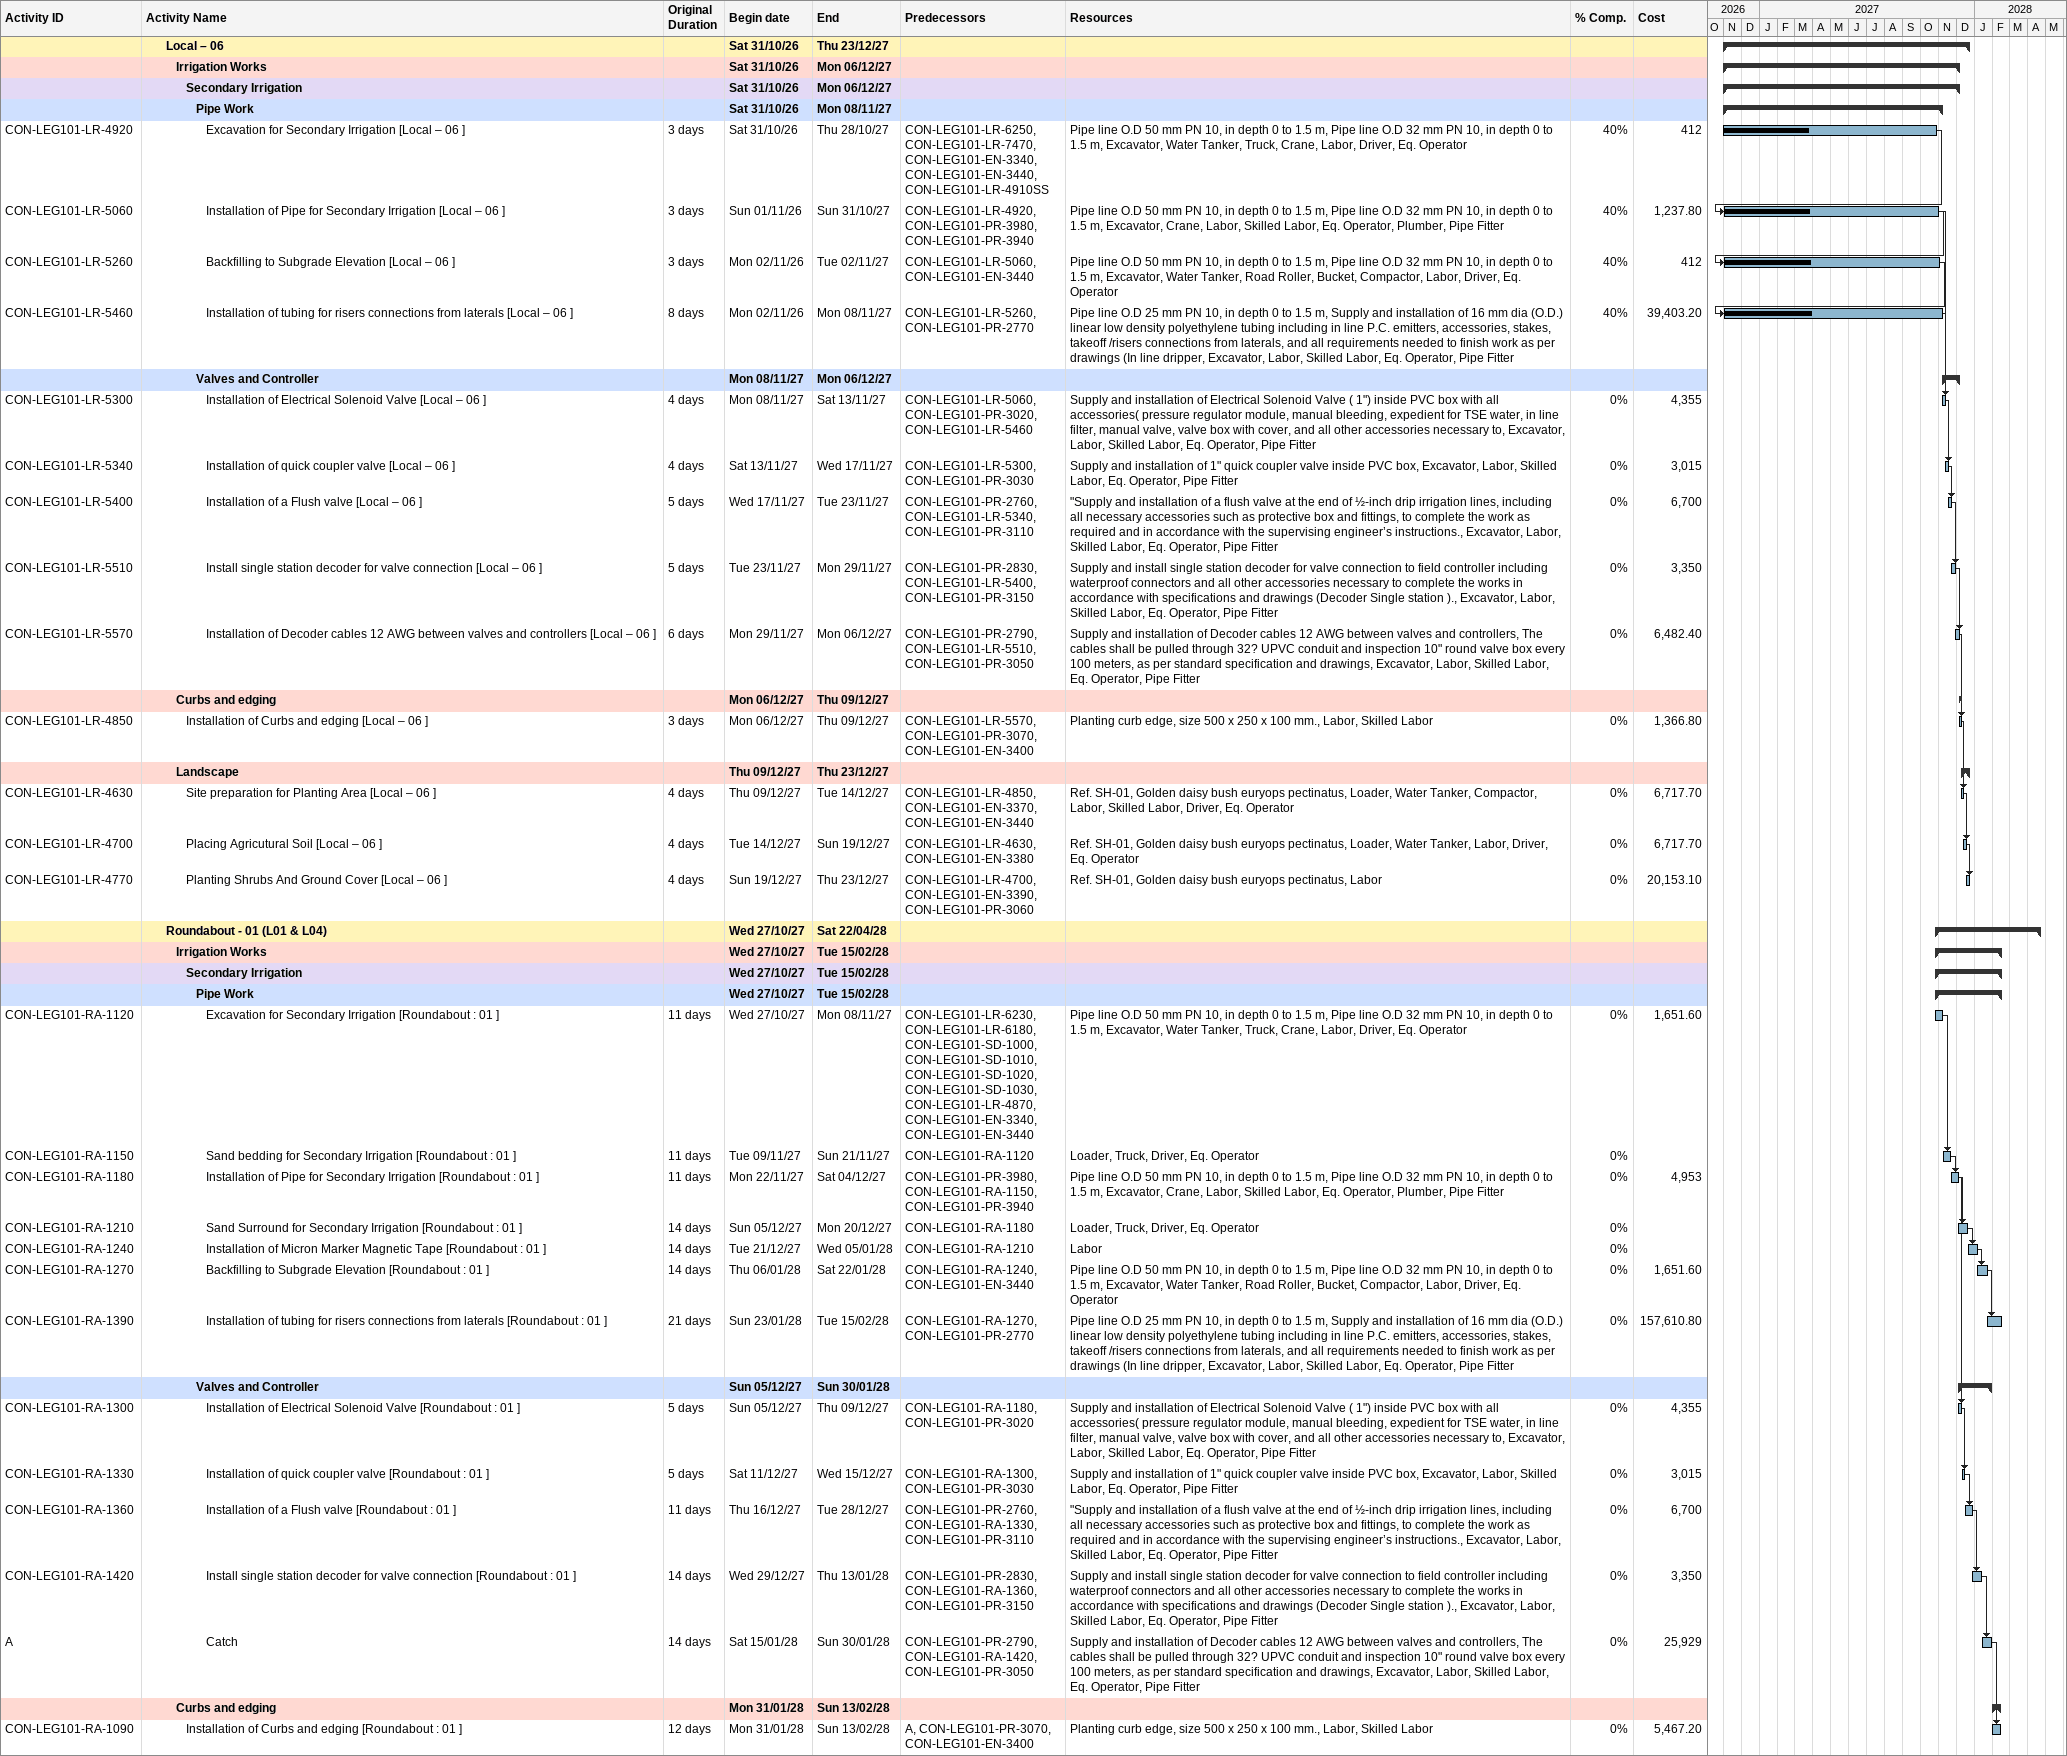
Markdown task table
| ID | Level | Task | Original duration | Start | Finish | Predecessors | Resources | % complete | Cost |
|---|---|---|---|---|---|---|---|---|---|
|  | 3 | **Local – 06** |  | 2026-10-31 | 2027-12-23 |  |  |  |  |
|  | 4 | **Irrigation Works** |  | 2026-10-31 | 2027-12-06 |  |  |  |  |
|  | 5 | **Secondary Irrigation** |  | 2026-10-31 | 2027-12-06 |  |  |  |  |
|  | 6 | **Pipe Work** |  | 2026-10-31 | 2027-11-08 |  |  |  |  |
| CON-LEG101-LR-4920 | 7 | Excavation for Secondary Irrigation [Local – 06 ] | 3d | 2026-10-31 | 2027-10-28 | CON-LEG101-LR-6250, CON-LEG101-LR-7470, CON-LEG101-EN-3340, CON-LEG101-EN-3440, CON-LEG101-LR-4910SS | Pipe line O.D 50 mm PN 10, in depth 0 to 1.5 m, Pipe line O.D 32 mm PN 10, in depth 0 to 1.5 m, Excavator, Water Tanker, Truck, Crane, Labor, Driver, Eq. Operator | 40 | 412 |
| CON-LEG101-LR-5060 | 7 | Installation of Pipe for Secondary Irrigation [Local – 06 ] | 3d | 2026-11-01 | 2027-10-31 | CON-LEG101-LR-4920, CON-LEG101-PR-3980, CON-LEG101-PR-3940 | Pipe line O.D 50 mm PN 10, in depth 0 to 1.5 m, Pipe line O.D 32 mm PN 10, in depth 0 to 1.5 m, Excavator, Crane, Labor, Skilled Labor, Eq. Operator, Plumber, Pipe Fitter | 40 | 1237.80 |
| CON-LEG101-LR-5260 | 7 | Backfilling to Subgrade Elevation [Local – 06 ] | 3d | 2026-11-02 | 2027-11-02 | CON-LEG101-LR-5060, CON-LEG101-EN-3440 | Pipe line O.D 50 mm PN 10, in depth 0 to 1.5 m, Pipe line O.D 32 mm PN 10, in depth 0 to 1.5 m, Excavator, Water Tanker, Road Roller, Bucket, Compactor, Labor, Driver, Eq. Operator | 40 | 412 |
| CON-LEG101-LR-5460 | 7 | Installation of tubing for risers connections from laterals [Local – 06 ] | 8d | 2026-11-02 | 2027-11-08 | CON-LEG101-LR-5260, CON-LEG101-PR-2770 | Pipe line O.D 25 mm PN 10, in depth 0 to 1.5 m, Supply and installation of 16 mm dia (O.D.) linear low density polyethylene tubing including in line P.C. emitters, accessories, stakes, takeoff /risers connections from laterals, and all requirements needed to finish work as per drawings (In line dripper, Excavator, Labor, Skilled Labor, Eq. Operator, Pipe Fitter | 40 | 39403.20 |
|  | 6 | **Valves and Controller** |  | 2027-11-08 | 2027-12-06 |  |  |  |  |
| CON-LEG101-LR-5300 | 7 | Installation of Electrical Solenoid Valve [Local – 06 ] | 4d | 2027-11-08 | 2027-11-13 | CON-LEG101-LR-5060, CON-LEG101-PR-3020, CON-LEG101-LR-5460 | Supply and installation of Electrical Solenoid Valve ( 1") inside PVC box with all accessories( pressure regulator module, manual bleeding, expedient for TSE water, in line filter, manual valve, valve box with cover, and all other accessories necessary to, Excavator, Labor, Skilled Labor, Eq. Operator, Pipe Fitter | 0 | 4355 |
| CON-LEG101-LR-5340 | 7 | Installation of quick coupler valve [Local – 06 ] | 4d | 2027-11-13 | 2027-11-17 | CON-LEG101-LR-5300, CON-LEG101-PR-3030 | Supply and installation of 1" quick coupler valve inside PVC box, Excavator, Labor, Skilled Labor, Eq. Operator, Pipe Fitter | 0 | 3015 |
| CON-LEG101-LR-5400 | 7 | Installation of a Flush valve [Local – 06 ] | 5d | 2027-11-17 | 2027-11-23 | CON-LEG101-PR-2760, CON-LEG101-LR-5340, CON-LEG101-PR-3110 | "Supply and installation of a flush valve at the end of ½-inch drip irrigation lines, including all necessary accessories such as protective box and fittings, to complete the work as required and in accordance with the supervising engineer’s instructions., Excavator, Labor, Skilled Labor, Eq. Operator, Pipe Fitter | 0 | 6700 |
| CON-LEG101-LR-5510 | 7 | Install single station decoder for valve connection [Local – 06 ] | 5d | 2027-11-23 | 2027-11-29 | CON-LEG101-PR-2830, CON-LEG101-LR-5400, CON-LEG101-PR-3150 | Supply and install single station decoder for valve connection to field controller including waterproof connectors and all other accessories necessary to complete the works in accordance with specifications and drawings (Decoder Single station )., Excavator, Labor, Skilled Labor, Eq. Operator, Pipe Fitter | 0 | 3350 |
| CON-LEG101-LR-5570 | 7 | Installation of Decoder cables 12 AWG between valves and controllers [Local – 06 ] | 6d | 2027-11-29 | 2027-12-06 | CON-LEG101-PR-2790, CON-LEG101-LR-5510, CON-LEG101-PR-3050 | Supply and installation of Decoder cables 12 AWG between valves and controllers, The cables shall be pulled through 32? UPVC conduit and inspection 10" round valve box every 100 meters, as per standard specification and drawings, Excavator, Labor, Skilled Labor, Eq. Operator, Pipe Fitter | 0 | 6482.40 |
|  | 4 | **Curbs and edging** |  | 2027-12-06 | 2027-12-09 |  |  |  |  |
| CON-LEG101-LR-4850 | 5 | Installation of Curbs and edging [Local – 06 ] | 3d | 2027-12-06 | 2027-12-09 | CON-LEG101-LR-5570, CON-LEG101-PR-3070, CON-LEG101-EN-3400 | Planting curb edge, size 500 x 250 x 100 mm., Labor, Skilled Labor | 0 | 1366.80 |
|  | 4 | **Landscape** |  | 2027-12-09 | 2027-12-23 |  |  |  |  |
| CON-LEG101-LR-4630 | 5 | Site preparation for Planting Area [Local – 06 ] | 4d | 2027-12-09 | 2027-12-14 | CON-LEG101-LR-4850, CON-LEG101-EN-3370, CON-LEG101-EN-3440 | Ref. SH-01, Golden daisy bush euryops pectinatus, Loader, Water Tanker, Compactor, Labor, Skilled Labor, Driver, Eq. Operator | 0 | 6717.70 |
| CON-LEG101-LR-4700 | 5 | Placing Agricutural Soil [Local – 06 ] | 4d | 2027-12-14 | 2027-12-19 | CON-LEG101-LR-4630, CON-LEG101-EN-3380 | Ref. SH-01, Golden daisy bush euryops pectinatus, Loader, Water Tanker, Labor, Driver, Eq. Operator | 0 | 6717.70 |
| CON-LEG101-LR-4770 | 5 | Planting Shrubs And Ground Cover [Local – 06 ] | 4d | 2027-12-19 | 2027-12-23 | CON-LEG101-LR-4700, CON-LEG101-EN-3390, CON-LEG101-PR-3060 | Ref. SH-01, Golden daisy bush euryops pectinatus, Labor | 0 | 20153.10 |
|  | 3 | **Roundabout - 01 (L01 & L04)** |  | 2027-10-27 | 2028-04-22 |  |  |  |  |
|  | 4 | **Irrigation Works** |  | 2027-10-27 | 2028-02-15 |  |  |  |  |
|  | 5 | **Secondary Irrigation** |  | 2027-10-27 | 2028-02-15 |  |  |  |  |
|  | 6 | **Pipe Work** |  | 2027-10-27 | 2028-02-15 |  |  |  |  |
| CON-LEG101-RA-1120 | 7 | Excavation for Secondary Irrigation [Roundabout : 01 ] | 11d | 2027-10-27 | 2027-11-08 | CON-LEG101-LR-6230, CON-LEG101-LR-6180, CON-LEG101-SD-1000, CON-LEG101-SD-1010, CON-LEG101-SD-1020, CON-LEG101-SD-1030, CON-LEG101-LR-4870, CON-LEG101-EN-3340, CON-LEG101-EN-3440 | Pipe line O.D 50 mm PN 10, in depth 0 to 1.5 m, Pipe line O.D 32 mm PN 10, in depth 0 to 1.5 m, Excavator, Water Tanker, Truck, Crane, Labor, Driver, Eq. Operator | 0 | 1651.60 |
| CON-LEG101-RA-1150 | 7 | Sand bedding for Secondary Irrigation [Roundabout : 01 ] | 11d | 2027-11-09 | 2027-11-21 | CON-LEG101-RA-1120 | Loader, Truck, Driver, Eq. Operator | 0 |  |
| CON-LEG101-RA-1180 | 7 | Installation of Pipe for Secondary Irrigation [Roundabout : 01 ] | 11d | 2027-11-22 | 2027-12-04 | CON-LEG101-PR-3980, CON-LEG101-RA-1150, CON-LEG101-PR-3940 | Pipe line O.D 50 mm PN 10, in depth 0 to 1.5 m, Pipe line O.D 32 mm PN 10, in depth 0 to 1.5 m, Excavator, Crane, Labor, Skilled Labor, Eq. Operator, Plumber, Pipe Fitter | 0 | 4953 |
| CON-LEG101-RA-1210 | 7 | Sand Surround for Secondary Irrigation [Roundabout : 01 ] | 14d | 2027-12-05 | 2027-12-20 | CON-LEG101-RA-1180 | Loader, Truck, Driver, Eq. Operator | 0 |  |
| CON-LEG101-RA-1240 | 7 | Installation of Micron Marker Magnetic Tape [Roundabout : 01 ] | 14d | 2027-12-21 | 2028-01-05 | CON-LEG101-RA-1210 | Labor | 0 |  |
| CON-LEG101-RA-1270 | 7 | Backfilling to Subgrade Elevation [Roundabout : 01 ] | 14d | 2028-01-06 | 2028-01-22 | CON-LEG101-RA-1240, CON-LEG101-EN-3440 | Pipe line O.D 50 mm PN 10, in depth 0 to 1.5 m, Pipe line O.D 32 mm PN 10, in depth 0 to 1.5 m, Excavator, Water Tanker, Road Roller, Bucket, Compactor, Labor, Driver, Eq. Operator | 0 | 1651.60 |
| CON-LEG101-RA-1390 | 7 | Installation of tubing for risers connections from laterals [Roundabout : 01 ] | 21d | 2028-01-23 | 2028-02-15 | CON-LEG101-RA-1270, CON-LEG101-PR-2770 | Pipe line O.D 25 mm PN 10, in depth 0 to 1.5 m, Supply and installation of 16 mm dia (O.D.) linear low density polyethylene tubing including in line P.C. emitters, accessories, stakes, takeoff /risers connections from laterals, and all requirements needed to finish work as per drawings (In line dripper, Excavator, Labor, Skilled Labor, Eq. Operator, Pipe Fitter | 0 | 157610.80 |
|  | 6 | **Valves and Controller** |  | 2027-12-05 | 2028-01-30 |  |  |  |  |
| CON-LEG101-RA-1300 | 7 | Installation of Electrical Solenoid Valve [Roundabout : 01 ] | 5d | 2027-12-05 | 2027-12-09 | CON-LEG101-RA-1180, CON-LEG101-PR-3020 | Supply and installation of Electrical Solenoid Valve ( 1") inside PVC box with all accessories( pressure regulator module, manual bleeding, expedient for TSE water, in line filter, manual valve, valve box with cover, and all other accessories necessary to, Excavator, Labor, Skilled Labor, Eq. Operator, Pipe Fitter | 0 | 4355 |
| CON-LEG101-RA-1330 | 7 | Installation of quick coupler valve [Roundabout : 01 ] | 5d | 2027-12-11 | 2027-12-15 | CON-LEG101-RA-1300, CON-LEG101-PR-3030 | Supply and installation of 1" quick coupler valve inside PVC box, Excavator, Labor, Skilled Labor, Eq. Operator, Pipe Fitter | 0 | 3015 |
| CON-LEG101-RA-1360 | 7 | Installation of a Flush valve [Roundabout : 01 ] | 11d | 2027-12-16 | 2027-12-28 | CON-LEG101-PR-2760, CON-LEG101-RA-1330, CON-LEG101-PR-3110 | "Supply and installation of a flush valve at the end of ½-inch drip irrigation lines, including all necessary accessories such as protective box and fittings, to complete the work as required and in accordance with the supervising engineer’s instructions., Excavator, Labor, Skilled Labor, Eq. Operator, Pipe Fitter | 0 | 6700 |
| CON-LEG101-RA-1420 | 7 | Install single station decoder for valve connection [Roundabout : 01 ] | 14d | 2027-12-29 | 2028-01-13 | CON-LEG101-PR-2830, CON-LEG101-RA-1360, CON-LEG101-PR-3150 | Supply and install single station decoder for valve connection to field controller including waterproof connectors and all other accessories necessary to complete the works in accordance with specifications and drawings (Decoder Single station )., Excavator, Labor, Skilled Labor, Eq. Operator, Pipe Fitter | 0 | 3350 |
| A | 7 | Catch | 14d | 2028-01-15 | 2028-01-30 | CON-LEG101-PR-2790, CON-LEG101-RA-1420, CON-LEG101-PR-3050 | Supply and installation of Decoder cables 12 AWG between valves and controllers, The cables shall be pulled through 32? UPVC conduit and inspection 10" round valve box every 100 meters, as per standard specification and drawings, Excavator, Labor, Skilled Labor, Eq. Operator, Pipe Fitter | 0 | 25929 |
|  | 4 | **Curbs and edging** |  | 2028-01-31 | 2028-02-13 |  |  |  |  |
| CON-LEG101-RA-1090 | 5 | Installation of Curbs and edging [Roundabout : 01 ] | 12d | 2028-01-31 | 2028-02-13 | A, CON-LEG101-PR-3070, CON-LEG101-EN-3400 | Planting curb edge, size 500 x 250 x 100 mm., Labor, Skilled Labor | 0 | 5467.20 |
